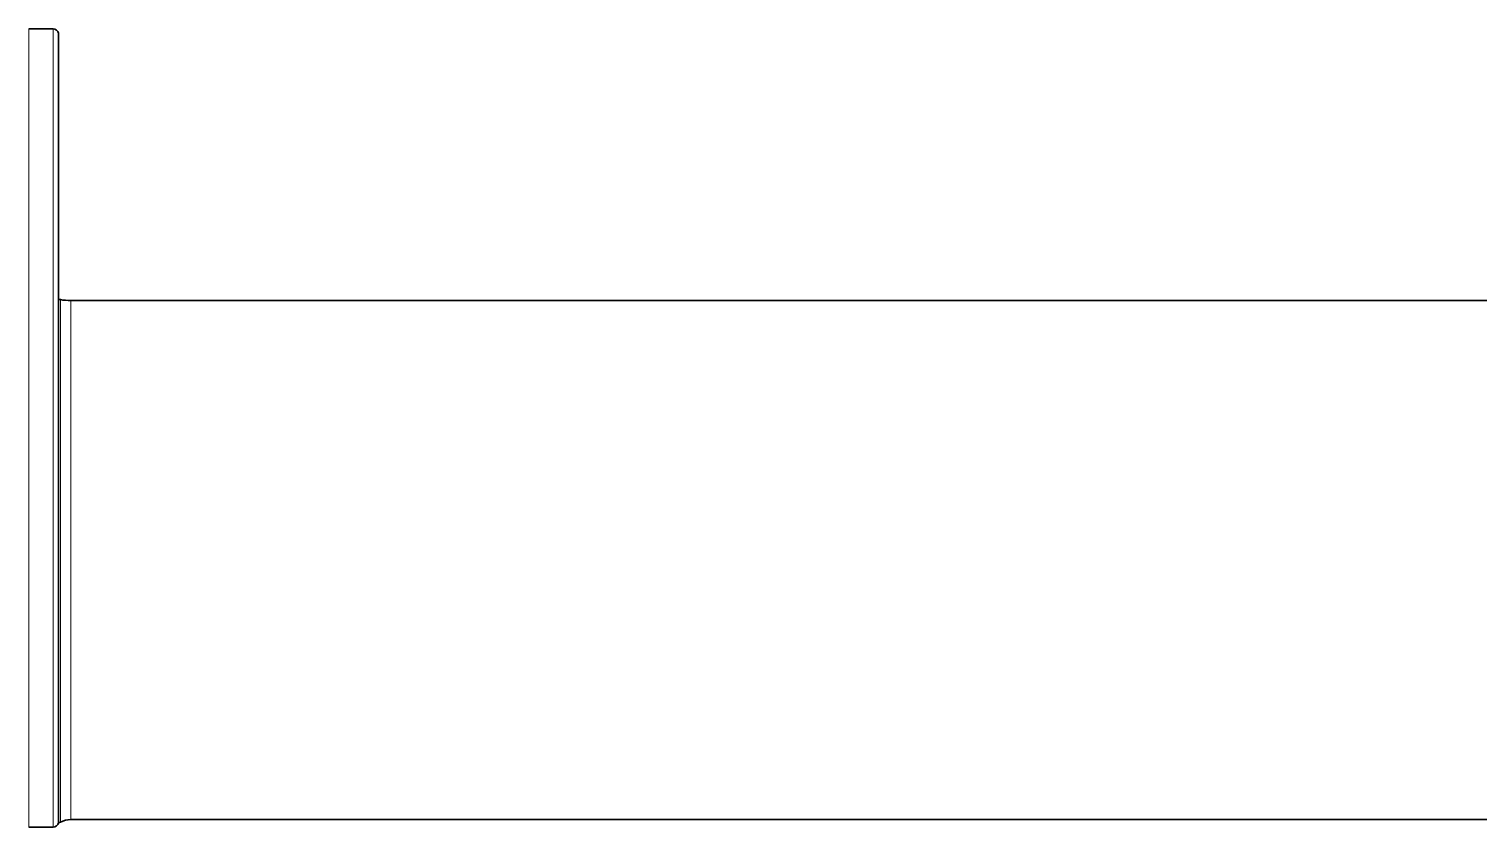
# Model space of a CAD drawing. Extents: x -1556 to 2480, y -1748 to 2591.
# Drawn here: x 1121 to 1800, y 234 to 608 of the extents above; entities that cross this region are included whole.
import ezdxf

# ---------------------------------------------------------------- set-up
doc = ezdxf.new("R2010")
doc.units = 0

msp = doc.modelspace()

# ---------------------------------------------------------------- linework, layer by layer
at = {"color": 7, "lineweight": 13}
for p, q in [((1120.915405, 584.60791), (1120.915405, 607.5)), ((1132.245728, 584.60791), (1132.245728, 607.5)), ((1120.915405, 233.5), (1120.915405, 584.60791)), ((1132.245728, 233.5), (1132.245728, 584.60791)), ((1135.663452, 235.75), (1135.663452, 480.648712)), ((1140.504639, 237), (1140.504639, 480.24176))]:
    msp.add_line(p, q, dxfattribs=at)
at = {"color": 7, "lineweight": 35, "ltscale": 0.283258}
for p, q in [((1120.915405, 607.5), (1132.245728, 607.5)), ((1120.915405, 233.5), (1132.245728, 233.5))]:
    msp.add_line(p, q, dxfattribs=at)
at = {"color": 7, "lineweight": 35}
for p, q in [((1134.69519, 582.852783), (1134.69519, 605.5)), ((1134.69519, 235.5), (1134.69519, 582.852783)), ((1134.69519, 235.5), (1134.69519, 480.730103)), ((1140.504639, 480.24176), (2128.885742, 480.24176)), ((1140.504639, 237), (2128.885742, 237))]:
    msp.add_line(p, q, dxfattribs=at)
for centre, radius, start, end in [((1132.245728, 605), 2.5, 11.53696, 90.000003), ((1132.245728, 236), 2.5, 269.999997, 348.46304), ((1134.69519, 237.5), 2, 269.999997, 298.955027), ((1140.504639, 227), 10, 90.000003, 118.955025)]:
    msp.add_arc(centre, radius, start, end, dxfattribs=at)
for centre, major_axis, start_param, end_param in [((1134.69519, 480.078979), (2, 0), 1.0654358165, 1.5707963268), ((1140.504639, 483.497437), (10, 0), 4.2070284701, 4.7123889804)]:
    msp.add_ellipse(centre, major_axis=major_axis, ratio=0.325568, start_param=start_param, end_param=end_param, dxfattribs=at)

doc.saveas('drawing.dxf')
